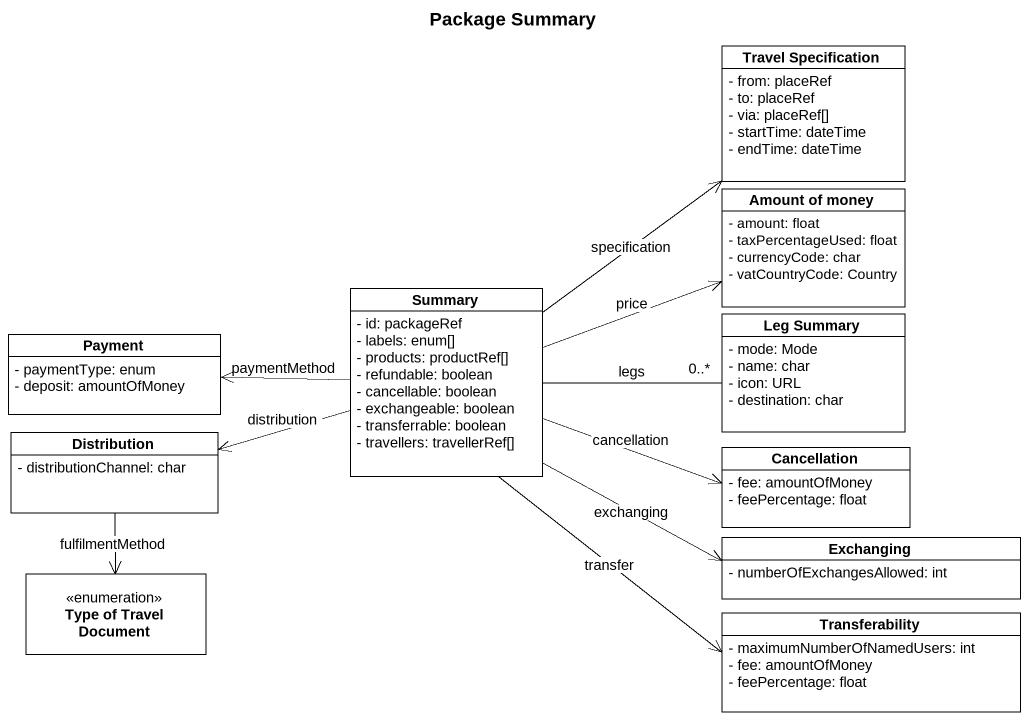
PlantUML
@startuml
title Package Summary
hide circle
hide empty members
skinparam classAttributeIconSize 0
class "Travel Specification" as Travel_Specification {
  - from: placeRef
  - to: placeRef
  - via: placeRef[]
  - startTime: dateTime
  - endTime: dateTime
}
class "Amount of money" as Amount_of_money {
  - amount: float
  - taxPercentageUsed: float
  - currencyCode: char
  - vatCountryCode: Country
}
class Summary {
  - id: packageRef
  - labels: enum[]
  - products: productRef[]
  - refundable: boolean
  - cancellable: boolean
  - exchangeable: boolean
  - transferrable: boolean
  - travellers: travellerRef[]
}
class Payment {
  - paymentType: enum
  - deposit: amountOfMoney
}
class "Leg Summary" as Leg_Summary {
  - mode: Mode
  - name: char
  - icon: URL
  - destination: char
}
class Distribution {
  - distributionChannel: char
}
class Cancellation {
  - fee: amountOfMoney
  - feePercentage: float
}
class Exchanging {
  - numberOfExchangesAllowed: int
}
enum "Type of Travel Document" as Type_of_Travel_Document
class Transferability {
  - maximumNumberOfNamedUsers: int
  - fee: amountOfMoney
  - feePercentage: float
}
Summary -up-> Travel_Specification : specification
Summary -right-> Amount_of_money : price
Summary -left-> Payment : paymentMethod
Summary -right- "0..*" Leg_Summary : legs
Summary -left-> Distribution : distribution
Summary -right-> Cancellation : cancellation
Summary -right-> Exchanging : exchanging
Summary --> Transferability : transfer
Distribution --> Type_of_Travel_Document : fulfilmentMethod
@enduml
